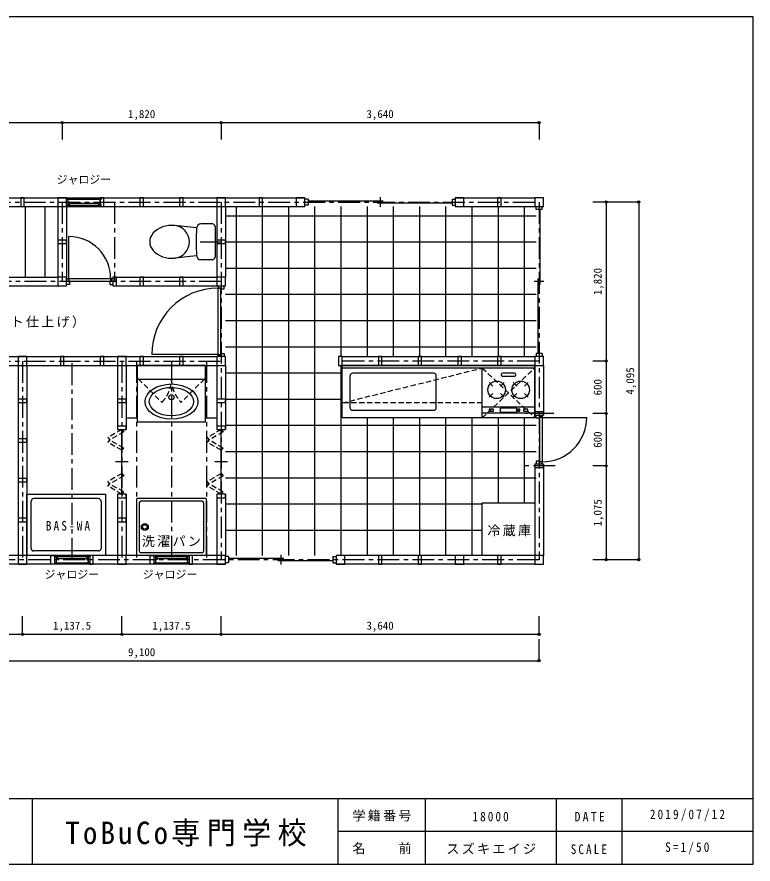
# Model space of a CAD drawing. Units: millimetres at full size, sheet at 1:50. Extents: x -7000 to 7000, y -4850 to 4850.
# Drawn here: x -1428 to 7000, y -4850 to 4850 of the extents above; entities that cross this region are included whole.
import ezdxf
from ezdxf.enums import TextEntityAlignment as Align

# ---------------------------------------------------------------- set-up
doc = ezdxf.new("R2010")
doc.units = ezdxf.units.MM
doc.header["$LTSCALE"] = 50
doc.header["$PDMODE"] = 32
doc.header["$PDSIZE"] = 25
doc.linetypes.add('CHAIN1', pattern=[8, 5, -1, 1, -1])
doc.linetypes.add('DASHED1', pattern=[1.8, 1.2, -0.6])
for name, color, linetype in [('0-0_中心線', 4, 'CHAIN1'), ('0-1_柱', 7, 'Continuous'), ('0-2_壁', 7, 'Continuous'), ('0-3_建具', 7, 'Continuous'), ('0-4_家具設備', 7, 'Continuous'), ('0-5_床・階段', 4, 'Continuous'), ('0-6_文字', 7, 'Continuous'), ('0-7_寸法', 4, 'Continuous'), ('0-8_図名・縮尺等', 7, 'Continuous'), ('F-F', 7, 'Continuous')]:
    doc.layers.add(name, color=color, linetype=linetype)
doc.styles.add('ＭＳ ゴシック', font='')
doc.styles.get('ＭＳ ゴシック').set_extended_font_data('MS Gothic')

msp = doc.modelspace()

# ---------------------------------------------------------------- linework, layer by layer
at = {"layer": '0-0_中心線'}
for p, q in [((-4550, 2730), (4550, 2730)), ((-910, 2730), (-910, 1820)), ((-310, 2730), (-310, 1820)), ((910, 2730), (910, -1365)), ((668.4, 2275), (1066.23, 2275)), ((910, 1820), (-2730, 1820)), ((-4550, 910), (910, 910)), ((-1365, 910), (-1365, -1365)), ((-796.25, -1365), (-796.25, 910)), ((-227.5, 910), (-227.5, -1365)), ((-58.75, 910), (-58.75, -1365)), ((341.25, 910), (341.25, -1365)), ((741.25, 910), (741.25, -1365)), ((4550, 910), (2275, 910)), ((4719.87, 310), (4396.37, 310)), ((4734.41, -290), (4385.47, -290))]:
    msp.add_line(p, q, dxfattribs=at)
msp.add_lwpolyline([(4550, 2730), (4550, -1365), (-4550, -1365), (-4550, 2730)], dxfattribs=at)
at = {"layer": '0-1_柱'}
for p, q in [((4500, 2780), (4500, 2680)), ((2305, 860), (2345, 860)), ((-277.5, 165), (-277.5, 125)), ((-177.5, 165), (-277.5, 165)), ((-277.5, 125), (-177.5, 125)), ((-177.5, 125), (-177.5, 165)), ((860, 165), (860, 125)), ((960, 165), (860, 165)), ((860, 125), (960, 125)), ((960, 125), (960, 165)), ((860, -615), (860, -655)), ((960, -615), (860, -615)), ((860, -655), (960, -655)), ((960, -655), (960, -615))]:
    msp.add_line(p, q, dxfattribs=at)
for points in [[(-1385, 2680), (-1345, 2680), (-1345, 2780), (-1385, 2780)], [(-960, 2680), (-860, 2680), (-860, 2780), (-960, 2780)], [(-475, 2680), (-435, 2680), (-435, 2780), (-475, 2780)], [(-20, 2680), (20, 2680), (20, 2780), (-20, 2780)], [(435, 2680), (475, 2680), (475, 2780), (435, 2780)], [(860, 2680), (960, 2680), (960, 2780), (860, 2780)], [(1345, 2680), (1385, 2680), (1385, 2780), (1345, 2780)], [(1770, 2680), (1870, 2680), (1870, 2780), (1770, 2780)], [(3590, 2680), (3690, 2680), (3690, 2780), (3590, 2780)], [(4075, 2680), (4115, 2680), (4115, 2780), (4075, 2780)], [(-960, 2255), (-860, 2255), (-860, 2295), (-960, 2295)], [(860, 2255), (960, 2255), (960, 2295), (860, 2295)], [(-960, 1770), (-860, 1770), (-860, 1870), (-960, 1870)], [(-330, 1770), (-290, 1770), (-290, 1870), (-330, 1870)], [(-20, 1770), (20, 1770), (20, 1870), (-20, 1870)], [(435, 1770), (475, 1770), (475, 1870), (435, 1870)], [(860, 1770), (960, 1770), (960, 1870), (860, 1870)], [(-1415, 860), (-1315, 860), (-1315, 960), (-1415, 960)], [(-930, 860), (-890, 860), (-890, 960), (-930, 960)], [(-475, 860), (-435, 860), (-435, 960), (-475, 960)], [(-277.5, 860), (-177.5, 860), (-177.5, 960), (-277.5, 960)], [(-20, 860), (20, 860), (20, 960), (-20, 960)], [(435, 860), (475, 860), (475, 960), (435, 960)], [(860, 860), (960, 860), (960, 960), (860, 960)], [(2255, 860), (2295, 860), (2295, 960), (2255, 960)], [(3165, 860), (3205, 860), (3205, 960), (3165, 960)], [(3620, 860), (3660, 860), (3660, 960), (3620, 960)], [(4075, 860), (4115, 860), (4115, 960), (4075, 960)], [(4500, 860), (4600, 860), (4600, 960), (4500, 960)], [(-1415, 435), (-1315, 435), (-1315, 475), (-1415, 475)], [(-277.5, 435), (-177.5, 435), (-177.5, 475), (-277.5, 475)], [(860, 435), (960, 435), (960, 475), (860, 475)], [(4500, 290), (4600, 290), (4600, 330), (4500, 330)], [(-1415, -20), (-1315, -20), (-1315, 20), (-1415, 20)], [(4500, -310), (4600, -310), (4600, -270), (4500, -270)], [(-1415, -475), (-1315, -475), (-1315, -435), (-1415, -435)], [(-277.5, -655), (-177.5, -655), (-177.5, -615), (-277.5, -615)], [(-1415, -930), (-1315, -930), (-1315, -890), (-1415, -890)], [(-277.5, -930), (-177.5, -930), (-177.5, -890), (-277.5, -890)], [(-1415, -1415), (-1315, -1415), (-1315, -1315), (-1415, -1315)], [(-998.75, -1415), (-1038.75, -1415), (-1038.75, -1315), (-998.75, -1315)], [(-593.75, -1415), (-553.75, -1415), (-553.75, -1315), (-593.75, -1315)], [(-277.5, -1415), (-177.5, -1415), (-177.5, -1315), (-277.5, -1315)], [(138.75, -1415), (98.75, -1415), (98.75, -1315), (138.75, -1315)], [(543.75, -1415), (583.75, -1415), (583.75, -1315), (543.75, -1315)], [(860, -1415), (960, -1415), (960, -1315), (860, -1315)], [(2225, -1415), (2325, -1415), (2325, -1315), (2225, -1315)], [(2710, -1415), (2750, -1415), (2750, -1315), (2710, -1315)], [(3165, -1415), (3205, -1415), (3205, -1315), (3165, -1315)], [(3590, -1415), (3690, -1415), (3690, -1315), (3590, -1315)], [(4075, -1415), (4115, -1415), (4115, -1315), (4075, -1315)], [(4500, -1415), (4600, -1415), (4600, -1315), (4500, -1315)]]:
    msp.add_lwpolyline(points, close=True, dxfattribs=at)
for points in [[(4500, 2680), (4600, 2680), (4600, 2780), (4500, 2780)], [(2750, 860), (2750, 960), (2710, 960), (2710, 860)]]:
    msp.add_lwpolyline(points, dxfattribs=at)
at = {"layer": '0-2_壁'}
for p, q in [((-4500, 2780), (1870, 2780)), ((3590, 2780), (4500, 2780)), ((-4500, 2680), (1870, 2680)), ((-960, 2680), (-960, 1870)), ((-860, 2680), (-860, 1870)), ((860, 2680), (860, 1870)), ((960, 2680), (960, 1870)), ((3590, 2680), (4500, 2680)), ((-2680, 1870), (-960, 1870)), ((-290, 1870), (860, 1870)), ((-2680, 1770), (-960, 1770)), ((-290, 1770), (860, 1770)), ((-2780, 960), (860, 960)), ((2295, 960), (4500, 960)), ((-2780, 860), (860, 860)), ((-1415, 860), (-1415, -1315)), ((-1315, 860), (-1315, -1315)), ((-277.5, 860), (-277.5, 125)), ((-177.5, 860), (-177.5, 125)), ((860, 860), (860, 125)), ((960, 860), (960, 125)), ((2295, 860), (4500, 860)), ((4500, 860), (4500, 290)), ((4600, 860), (4600, 290)), ((4500, -270), (4500, -1315)), ((4600, -270), (4600, -1315)), ((-277.5, -615), (-277.5, -1315)), ((-177.5, -615), (-177.5, -1315)), ((860, -615), (860, -1315)), ((960, -615), (960, -1315)), ((960, -1315), (-4500, -1315)), ((4500, -1315), (2225, -1315)), ((960, -1415), (-4500, -1415)), ((4500, -1415), (2225, -1415))]:
    msp.add_line(p, q, dxfattribs=at)
at = {"layer": '0-3_建具', "color": 4}
for p, q in [((-860, 2765), (-825, 2765)), ((-840, 2695), (-840, 2765)), ((-825, 2765), (-490, 2765)), ((-825, 2718), (-490, 2718)), ((-455, 2765), (-490, 2765)), ((-475, 2695), (-475, 2765)), ((-825, 2695), (-490, 2695)), ((-835, 1855), (-835, 2335)), ((875, 985), (115, 985)), ((4585, 265), (5095, 265)), ((-978.75, -1330), (-978.75, -1400)), ((-963.75, -1330), (-628.75, -1330)), ((-963.75, -1353), (-628.75, -1353)), ((-613.75, -1330), (-613.75, -1400)), ((158.75, -1330), (158.75, -1400)), ((173.75, -1330), (508.75, -1330)), ((173.75, -1353), (508.75, -1353)), ((523.75, -1330), (523.75, -1400)), ((-998.75, -1400), (-963.75, -1400)), ((-963.75, -1400), (-628.75, -1400)), ((-593.75, -1400), (-628.75, -1400)), ((138.75, -1400), (173.75, -1400)), ((173.75, -1400), (508.75, -1400)), ((543.75, -1400), (508.75, -1400))]:
    msp.add_line(p, q, dxfattribs=at)
at = {"layer": '0-3_建具'}
for p, q in [((1905, 2765), (1870, 2765)), ((1905, 2765), (1905, 2695)), ((2765, 2742), (1905, 2742)), ((3555, 2718), (2695, 2718)), ((2730, 2785), (2730, 2675)), ((3555, 2765), (3590, 2765)), ((3555, 2765), (3555, 2695)), ((1905, 2695), (1870, 2695)), ((3555, 2695), (3590, 2695)), ((4515, 2645), (4515, 2680)), ((4585, 2645), (4515, 2645)), ((4562, 1785), (4562, 2645)), ((4585, 2645), (4585, 2680)), ((-835, 1855), (-835, 1825)), ((-835, 1855), (-355, 1855)), ((-355, 1855), (-355, 1825)), ((4538, 995), (4538, 1855)), ((-835, 1825), (-355, 1825)), ((4605, 1820), (4495, 1820)), ((875, 985), (875, 1745)), ((875, 1745), (905, 1745)), ((905, 985), (905, 1745)), ((875, 985), (905, 985)), ((4515, 995), (4515, 960)), ((4585, 995), (4515, 995)), ((4585, 995), (4585, 960)), ((4585, 265), (4555, 265)), ((4555, 265), (4555, -245)), ((4585, 265), (4585, -245)), ((-227.5, -615), (-227.5, 125)), ((910, -615), (910, 125)), ((-156.07, -245), (-298.93, -245)), ((981.43, -245), (838.57, -245)), ((4585, -245), (4555, -245)), ((995, -1330), (960, -1330)), ((995, -1330), (995, -1400)), ((1627.5, -1353), (995, -1353)), ((1592.5, -1310), (1592.5, -1420)), ((2190, -1330), (2225, -1330)), ((2190, -1330), (2190, -1400)), ((995, -1400), (960, -1400)), ((2190, -1377), (1557.5, -1377)), ((2190, -1400), (2225, -1400))]:
    msp.add_line(p, q, dxfattribs=at)
at = {"layer": '0-3_建具', "linetype": 'DASHED1'}
for p, q in [((-227.5, 125), (-387.71, 32.5)), ((-206.07, 99.02), (-366.29, 6.52)), ((-227.5, 125), (-206.07, 99.02)), ((910, 125), (749.79, 32.5)), ((931.43, 99.02), (771.21, 6.52)), ((910, 125), (931.43, 99.02)), ((-387.71, 32.5), (-366.29, 6.52)), ((-366.29, 6.52), (-387.71, -19.46)), ((-206.07, -85.98), (-366.29, 6.52)), ((749.79, 32.5), (771.21, 6.52)), ((771.21, 6.52), (749.79, -19.46)), ((931.43, -85.98), (771.21, 6.52)), ((-227.5, -111.96), (-387.71, -19.46)), ((-227.5, -111.96), (-206.07, -85.98)), ((910, -111.96), (749.79, -19.46)), ((910, -111.96), (931.43, -85.98)), ((-227.5, -378.04), (-387.71, -470.54)), ((-227.5, -378.04), (-206.07, -404.02)), ((910, -378.04), (749.79, -470.54)), ((910, -378.04), (931.43, -404.02)), ((-366.29, -496.52), (-387.71, -470.54)), ((-206.07, -404.02), (-366.29, -496.52)), ((771.21, -496.52), (749.79, -470.54)), ((931.43, -404.02), (771.21, -496.52)), ((-387.71, -522.5), (-366.29, -496.52)), ((-227.5, -615), (-387.71, -522.5)), ((-206.07, -589.02), (-366.29, -496.52)), ((749.79, -522.5), (771.21, -496.52)), ((910, -615), (749.79, -522.5)), ((931.43, -589.02), (771.21, -496.52)), ((-227.5, -615), (-206.07, -589.02)), ((910, -615), (931.43, -589.02))]:
    msp.add_line(p, q, dxfattribs=at)
at = {"layer": '0-3_建具', "color": 4}
for points in [[(-860, 2695), (-825, 2695), (-825, 2730), (-840, 2730)], [(-455, 2695), (-490, 2695), (-490, 2730), (-475, 2730)], [(-998.75, -1330), (-963.75, -1330), (-963.75, -1365), (-978.75, -1365)], [(-593.75, -1330), (-628.75, -1330), (-628.75, -1365), (-613.75, -1365)], [(138.75, -1330), (173.75, -1330), (173.75, -1365), (158.75, -1365)], [(543.75, -1330), (508.75, -1330), (508.75, -1365), (523.75, -1365)]]:
    msp.add_lwpolyline(points, dxfattribs=at)
at = {"layer": '0-3_建具'}
for points in [[(-860, 1855), (-840, 1855), (-840, 1820), (-825, 1820), (-825, 1785), (-860, 1785)], [(-330, 1855), (-350, 1855), (-350, 1820), (-365, 1820), (-365, 1785), (-330, 1785)], [(875, 1770), (875, 1750), (910, 1750), (910, 1735), (945, 1735), (945, 1770)], [(875, 960), (875, 980), (910, 980), (910, 995), (945, 995), (945, 960)], [(4585, 290), (4585, 270), (4550, 270), (4550, 255), (4515, 255), (4515, 290)], [(4585, -270), (4585, -250), (4550, -250), (4550, -235), (4515, -235), (4515, -270)]]:
    msp.add_lwpolyline(points, dxfattribs=at)
at = {"layer": '0-3_建具', "color": 4}
for centre, radius, start, end in [((-835, 1855), 480, 0, 90), ((875, 985), 760, 90, 180), ((4585, 265), 510, 270, 0)]:
    msp.add_arc(centre, radius, start, end, dxfattribs=at)
at = {"layer": '0-4_家具設備'}
for p, q in [((628.91, 2434), (377.85, 2460.65)), ((810, 2480), (678.75, 2480)), ((840, 2450), (840, 2100)), ((628.91, 2116), (377.85, 2089.35)), ((810, 2070), (678.75, 2070)), ((731.25, 860), (-48.75, 860)), ((-48.75, 210), (-48.75, 860)), ((731.25, 210), (731.25, 860)), ((4500, 860), (2295, 860)), ((4500, 830), (2295, 830)), ((3900, 260), (3900, 830)), ((4500, 260), (4500, 860)), ((-35.75, 704), (718.25, 704)), ((2386.05, 375.73), (2386.05, 740.19)), ((3342.72, 770.19), (2416.05, 770.19)), ((3372.72, 375.73), (3372.72, 740.19)), ((4265.2, 772.28), (4134.8, 772.28)), ((4265.2, 733.68), (4134.8, 733.68)), ((3979.58, 664.51), (4022.01, 622.08)), ((4149.29, 664.51), (4106.86, 622.08)), ((4254.69, 664.51), (4297.12, 622.08)), ((4381.97, 622.08), (4424.4, 664.51)), ((4022.01, 537.23), (3979.58, 494.8)), ((4106.86, 537.23), (4149.28, 494.8)), ((4254.69, 494.8), (4297.12, 537.23)), ((4381.97, 537.23), (4424.4, 494.8)), ((2416.05, 345.73), (3342.72, 345.73)), ((4500, 382.41), (3900, 382.41)), ((4500, 311.67), (3900, 311.67)), ((4292.81, 371.92), (4107.19, 371.92)), ((4107.19, 322.16), (4107.19, 371.92)), ((4292.81, 322.16), (4107.19, 322.16)), ((4292.81, 371.92), (4292.81, 322.16)), ((-177.5, 260), (-48.75, 260)), ((731.25, 210), (-48.75, 210)), ((731.25, 260), (860, 260)), ((-495, -665), (-1235, -665)), ((-58.75, -670), (-58.75, -1315)), ((736.25, -665), (-53.75, -665)), ((741.25, -1315), (741.25, -670)), ((-1265, -1235), (-1265, -695)), ((-465, -695), (-465, -1235)), ((-28.75, -715), (-28.75, -1265)), ((691.25, -695), (-8.75, -695)), ((711.25, -1265), (711.25, -715)), ((-495, -1265), (-1235, -1265)), ((741.25, -1315), (-58.75, -1315)), ((691.25, -1285), (-8.75, -1285))]:
    msp.add_line(p, q, dxfattribs=at)
at = {"layer": '0-4_家具設備', "color": 4, "linetype": 'DASHED1'}
for p, q in [((3900, 830), (4500, 260)), ((3900, 260), (4500, 830)), ((-35.75, 704), (230.83, 437.42)), ((718.25, 704), (451.67, 437.42))]:
    msp.add_line(p, q, dxfattribs=at)
at = {"layer": '0-4_家具設備'}
msp.add_lwpolyline([(4500, 260), (2295, 260), (2295, 860)], dxfattribs=at)
at = {"layer": '0-4_家具設備', "color": 4, "linetype": 'DASHED1'}
msp.add_lwpolyline([(3900, 430), (2295, 430), (3900, 830)], dxfattribs=at)
at = {"layer": '0-4_家具設備'}
for points in [[(3978.6, 357.04), (3978.6, 337.04), (4028.6, 337.04), (4028.6, 357.04)], [(4308.12, 357.61), (4308.12, 337.61), (4328.12, 337.61), (4328.12, 357.61)], [(4371.4, 357.04), (4371.4, 337.04), (4421.4, 337.04), (4421.4, 357.04)], [(-1315, -1315), (-1315, -615), (-415, -615), (-415, -1315)], [(4500, -1315), (3900, -1315), (3900, -715), (4500, -715)]]:
    msp.add_lwpolyline(points, close=True, dxfattribs=at)
for centre, radius in [((4064.43, 579.66), 100), ((4339.55, 579.66), 100), ((341.25, 495.77), 29.75), ((36.23, -990), 40), ((36.23, -990), 25), ((36.23, -990), 25)]:
    msp.add_circle(centre, radius, dxfattribs=at)
for centre, radius, start, end in [((360.73, 2275), 186.44, 275.269, 84.73099), ((2611.94, 2275), 1989.39, 175.41591, 184.58408), ((678.75, 2430), 50, 90, 175.41591), ((810, 2450), 30, 0, 90), ((678.75, 2120), 50, 184.58408, 270), ((810, 2100), 30, 270, 0), ((-35.75, 717), 13, 180, 270), ((718.25, 717), 13, 270, 0), ((2416.05, 740.19), 30, 90, 180), ((3342.72, 740.19), 30, 0, 90), ((4134.8, 752.98), 19.3, 90, 270), ((4265.2, 752.98), 19.3, 270, 90), ((2416.05, 375.73), 30, 180, 270), ((3342.72, 375.73), 30, 270, 0), ((-1235, -695), 30, 90, 180), ((-495, -695), 30, 0, 90), ((-53.75, -670), 5, 90, 180), ((736.25, -670), 5, 0, 90), ((-8.75, -715), 20, 90, 180), ((691.25, -715), 20, 0, 90), ((-1235, -1235), 30, 180, 270), ((-495, -1235), 30, 270, 0), ((-8.75, -1265), 20, 180, 270), ((691.25, -1265), 20, 270, 0)]:
    msp.add_arc(centre, radius, start, end, dxfattribs=at)
at = {"layer": '0-4_家具設備', "color": 4, "linetype": 'DASHED1'}
for centre, start, end in [((-35.75, 704), 315, 0), ((718.25, 704), 180, 225)]:
    msp.add_arc(centre, 377, start, end, dxfattribs=at)
at = {"layer": '0-4_家具設備'}
msp.add_ellipse((342.81, 2275), major_axis=(-250, 0), ratio=0.75, start_param=4.5717762, end_param=7.9945941, dxfattribs=at)
for major_axis, ratio in [((302.26, -0.55), 0.6684), ((253.95, -0.51), 0.6434)]:
    msp.add_ellipse((341.25, 444.97), major_axis=major_axis, ratio=ratio, dxfattribs=at)
at = {"layer": '0-5_床・階段'}
for p, q in [((-1330, 1870), (-1330, 2680)), ((-1105, 1870), (-1105, 2680)), ((1080, 2680), (1080, -1315)), ((1380, 2680), (1380, -1315)), ((1680, 2680), (1680, -1315)), ((1980, 2680), (1980, -1315)), ((2280, 2680), (2280, 960)), ((2580, 2680), (2580, 960)), ((2880, 2680), (2880, 960)), ((3180, 2680), (3180, 960)), ((3480, 2680), (3480, 960)), ((3780, 2680), (3780, 960)), ((4080, 2680), (4080, 960)), ((4380, 2680), (4380, 960)), ((4515, 2570), (960, 2570)), ((4515, 2270), (960, 2270)), ((4515, 1970), (960, 1970)), ((4515, 1670), (960, 1670)), ((4515, 1370), (960, 1370)), ((4515, 1070), (960, 1070)), ((2280, 860), (2280, -1315)), ((2295, 770), (960, 770)), ((2295, 470), (960, 470)), ((2580, 260), (2580, -1315)), ((2880, 260), (2880, -1315)), ((3180, 260), (3180, -1315)), ((3480, 260), (3480, -1315)), ((3780, 260), (3780, -1315)), ((4080, 260), (4080, -715)), ((4380, 260), (4380, -715)), ((4515, 170), (960, 170)), ((4515, -130), (960, -130)), ((4515, -430), (960, -430)), ((3900, -730), (960, -730)), ((3900, -1030), (960, -1030))]:
    msp.add_line(p, q, dxfattribs=at)
at = {"layer": '0-7_寸法'}
for p, q in [((-3640, 3640), (-910, 3640)), ((-910, 3640), (-910, 3444.88)), ((-910, 3640), (910, 3640)), ((910, 3640), (910, 3444.88)), ((910, 3640), (4550, 3640)), ((4550, 3640), (4550, 3444.88)), ((5318.9, 2730), (5167.32, 2730)), ((5318.9, 2730), (5318.9, 910)), ((5690.94, 2730), (5318.9, 2730)), ((5690.94, 2730), (5690.94, -1365)), ((5318.9, 910), (5167.32, 910)), ((5318.9, 910), (5318.9, 310)), ((5318.9, 310), (5167.32, 310)), ((5318.9, 310), (5318.9, -290)), ((5318.9, -290), (5167.32, -290)), ((5318.9, -290), (5318.9, -1365)), ((5318.9, -1365), (5167.32, -1365)), ((5690.94, -1365), (5318.9, -1365)), ((-1365, -2218.5), (-1365, -2011.81)), ((-227.5, -2218.5), (-227.5, -2011.81)), ((910, -2218.5), (910, -2011.81)), ((4550, -2218.5), (4550, -2011.81)), ((-4550, -2218.5), (-1365, -2218.5)), ((-1365, -2218.5), (-227.5, -2218.5)), ((-227.5, -2218.5), (910, -2218.5)), ((910, -2218.5), (4550, -2218.5)), ((4550, -2521.65), (4550, -2275)), ((-4550, -2521.65), (4550, -2521.65))]:
    msp.add_line(p, q, dxfattribs=at)
for p in [(-910, 3640), (910, 3640), (4550, 3640), (5318.9, 2730), (5690.94, 2730), (5318.9, 910), (5318.9, 310), (5318.9, -290), (5318.9, -1365), (5690.94, -1365), (-1365, -2218.5), (-227.5, -2218.5), (910, -2218.5), (4550, -2218.5), (4550, -2521.65)]:
    msp.add_point(p, dxfattribs=at)
at = {"layer": 'F-F'}
for p, q in [((7000, -4850), (7000, 4850)), ((-7000, -4100), (7000, -4100)), ((-1250, -4850), (-1250, -4100)), ((2250, -4850), (2250, -4100)), ((3250, -4850), (3250, -4100)), ((4750, -4850), (4750, -4100)), ((5500, -4850), (5500, -4100)), ((2250, -4475), (7000, -4475)), ((-7000, -4850), (7000, -4850))]:
    msp.add_line(p, q, dxfattribs=at)
msp.add_lwpolyline([(7000, 4850), (-7000, 4850), (-7000, -4850)], dxfattribs=at)

# ---------------------------------------------------------------- texts
at = {"layer": '0-6_文字', "color": 4, "style": 'ＭＳ ゴシック'}
for p in [(-973.92, 2913.88), (-1111.87, -1607.6), (12.29, -1607.6)]:
    msp.add_text('ジャロジー', height=91.64, dxfattribs=at).set_placement(p, align=Align.BOTTOM_LEFT)
at = {"layer": '0-6_文字', "char_height": 110, "attachment_point": 7, "style": 'ＭＳ ゴシック'}
for s, insert in [('\\T1.17;廊下（カーペット仕上げ）', (-2730, 1290)), ('\\T1.39;\\W0.85;BAS-WA', (-1096.83, -1032.93)), ('\\T1.17;冷蔵庫', (3957.47, -1098.52)), ('\\T1.17;洗濯パン', (1.91, -1219.9))]:
    msp.add_mtext(s, dxfattribs=dict(at, insert=insert))
at = {"layer": '0-7_寸法', "style": 'ＭＳ ゴシック'}
for s, p in [('1,820', (-156.25, 3665)), ('3,640', (2573.75, 3665)), ('1,137.5', (-1015, -2193.5)), ('1,137.5', (122.5, -2193.5)), ('3,640', (2573.75, -2193.5)), ('9,100', (-156.25, -2496.65))]:
    msp.add_text(s, height=91.64, dxfattribs=at).set_placement(p, align=Align.BOTTOM_LEFT)
for s, p in [('1,820', (5293.9, 1663.75)), ('4,095', (5665.94, 526.25)), ('600', (5293.9, 516.25)), ('600', (5293.9, -83.75)), ('1,075', (5293.9, -983.75))]:
    msp.add_text(s, height=91.64, rotation=90, dxfattribs=at).set_placement(p, align=Align.BOTTOM_LEFT)
at = {"layer": '0-8_図名・縮尺等', "char_height": 110, "attachment_point": 7, "style": 'ＭＳ ゴシック'}
for s, insert in [('\\T1.38;\\W0.85;18000', (3787.5, -4362.5)), ('\\T1.39;\\W0.85;2019/07/12', (5818.75, -4362.5)), ('\\T1.17;スズキエイジ', (3487.5, -4737.5)), ('\\T1.39;\\W0.85;S=1/50', (5993.75, -4737.5))]:
    msp.add_mtext(s, dxfattribs=dict(at, insert=insert))
at = {"layer": 'F-F', "char_height": 110, "attachment_point": 7, "style": 'ＭＳ ゴシック'}
for s, insert in [('\\T1.17;学籍番号', (2412.5, -4362.5)), ('\\T1.38;\\W0.9;DATE', (4956.25, -4362.5)), ('\\T1.17;名\u3000\u3000前', (2412.5, -4737.5)), ('\\T1.38;\\W0.85;SCALE', (4912.5, -4737.5))]:
    msp.add_mtext(s, dxfattribs=dict(at, insert=insert))
at = {"layer": 'F-F', "color": 2, "insert": (-875, -4650), "char_height": 256.6, "attachment_point": 7, "style": 'ＭＳ ゴシック'}
msp.add_mtext('\\T1.22;\\W0.95;ToBuCo専門学校', dxfattribs=at)

doc.saveas('drawing.dxf')
